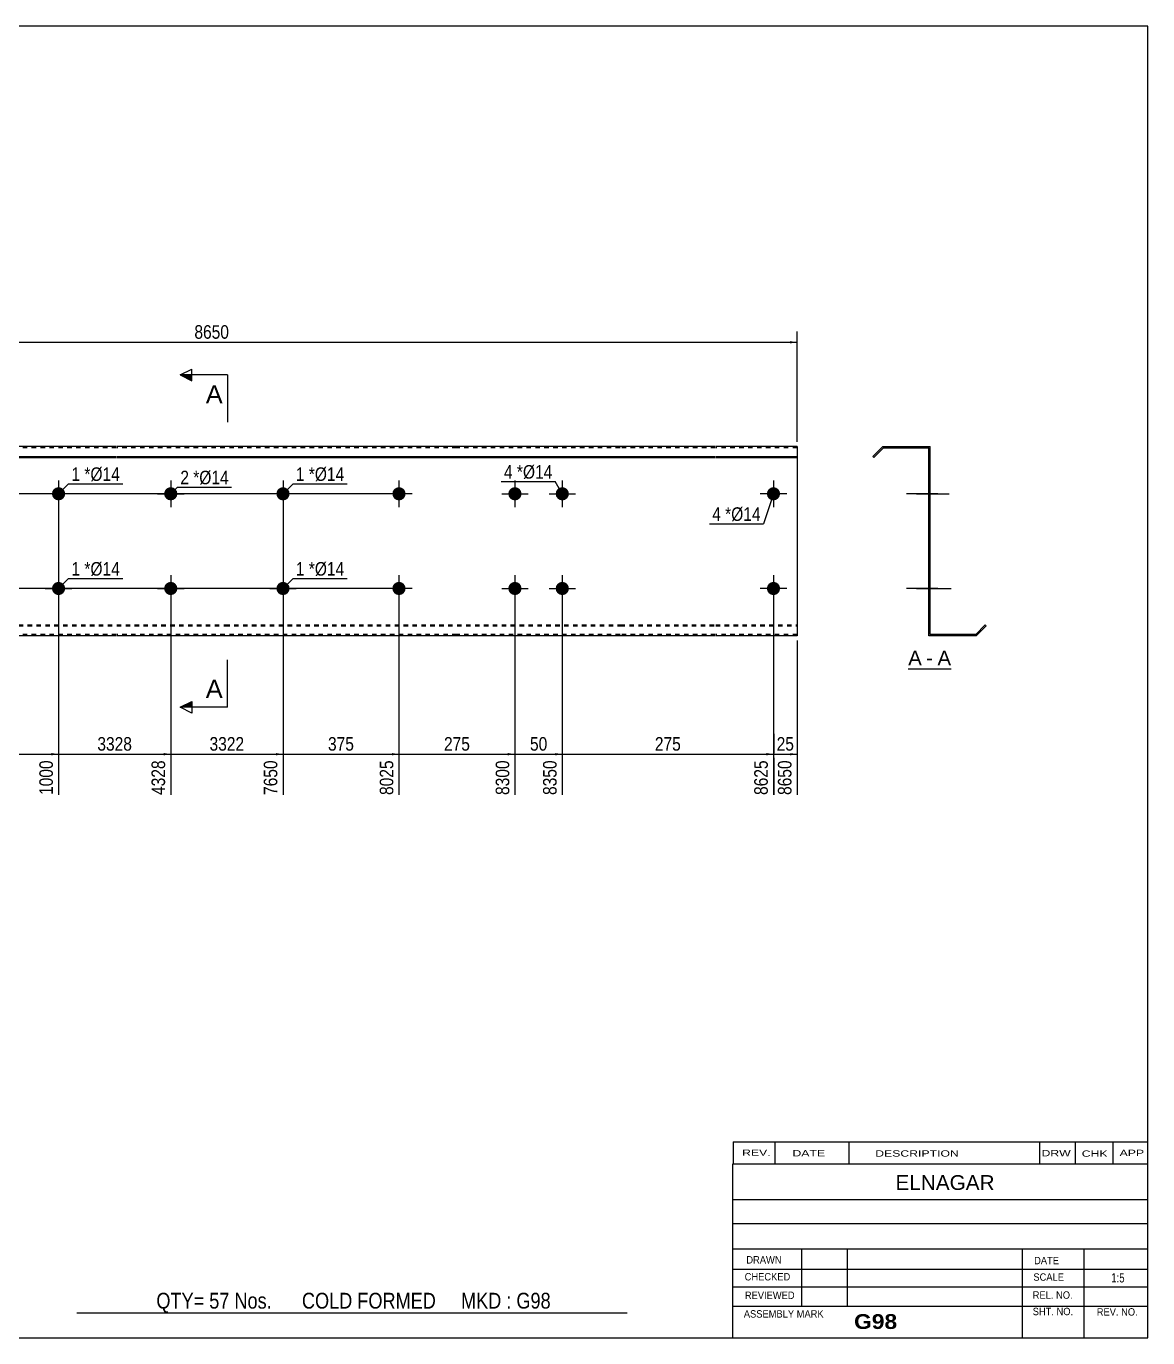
# Model space of a CAD drawing. Header units: millimetres. Extents: x -81 to 321, y -168 to 109.
# Drawn here: x 84.4 to 321.2, y -168.2 to 108.8 of the extents above; entities that cross this region are included whole.
import ezdxf

# ---------------------------------------------------------------- set-up
doc = ezdxf.new("R2010")
doc.units = ezdxf.units.MM
doc.linetypes.add('DXK_LINE_DOT1', pattern=[1.8814, 0.9407, -0.9407])
doc.styles.add('Arial', font='ARIAL.TTF', dxfattribs={"height": 0.2})
doc.styles.add('Arial Bold', font='ARIALBD.TTF', dxfattribs={"height": 0.2})
doc.styles.add('Arial Narrow', font='ARIALN.TTF', dxfattribs={"height": 0.2})

# ---------------------------------------------------------------- blocks, each defined once
blk = doc.blocks.new('Unknown-629088307-1727')
at = {"color": 5, "linetype": 'Continuous'}
for p, q in [((321.25, 108.75), (-78.75, 108.75)), ((-78.75, 108.75), (-78.75, -168.25)), ((321.25, -168.25), (321.25, 108.75)), ((-78.75, -168.25), (321.25, -168.25))]:
    blk.add_line(p, q, dxfattribs=at)
at = {"color": 174, "linetype": 'Continuous', "style": 'Arial'}
blk.add_text('Tekla structures', height=1.9102, rotation=90, dxfattribs=at).set_placement((-79.25, -167.75))
blk = doc.blocks.new('Unknown-629088307-12 - 1236')
at = {"color": 7, "linetype": 'Continuous'}
blk.add_line((270.68, -26.95), (279.71, -26.95), dxfattribs=at)
at = {"color": 0, "linetype": 'Continuous'}
blk.add_wipeout([(273.52, -26.2), (273.52, -23), (270.68, -23), (270.68, -26.2)], dxfattribs=at)
blk.add_wipeout([(275.9, -26.2), (275.9, -23), (274.48, -23), (274.48, -26.2)], dxfattribs=at)
at = {"color": 96, "linetype": 'Continuous', "style": 'Arial'}
blk.add_text('A', height=3.06, dxfattribs=at).set_placement((270.68, -26.2))
at = {"color": 0, "linetype": 'Continuous'}
blk.add_wipeout([(279.71, -26.2), (279.71, -23), (276.86, -23), (276.86, -26.2)], dxfattribs=at)
at = {"color": 96, "linetype": 'Continuous', "style": 'Arial'}
for s, p in [('-', (274.48, -26.2)), ('A', (276.86, -26.2))]:
    blk.add_text(s, height=3.06, dxfattribs=at).set_placement(p)
blk = doc.blocks.new('Bolt-629088307-1223 - 1203')
at = {"linetype": 'Continuous'}
blk.add_hatch(color=3, dxfattribs=at).paths.add_polyline_path([(92.67, 10, -1), (89.87, 10, -1)])
at = {"color": 3, "linetype": 'Continuous'}
for p, q in [((91.27, 12.8), (91.27, 7.2)), ((94.07, 10), (88.47, 10))]:
    blk.add_line(p, q, dxfattribs=at)
blk = doc.blocks.new('Part-629088307-1218 - 1203')
at = {"color": 2, "linetype": 'Continuous'}
for p, q in [((0, 20), (0, -20)), ((20, 20), (0, 20)), ((54.49, 20), (20.1, 20)), ((78.98, 20), (54.59, 20)), ((103.46, 20), (79.08, 20)), ((126.36, 20), (103.56, 20)), ((150.85, 20), (126.46, 20)), ((175.34, 20), (150.95, 20)), ((209.83, 20), (175.44, 20)), ((229.93, 20), (209.93, 20)), ((247.22, 20), (230.03, 20)), ((247.22, 20), (247.22, -20)), ((0, 17.88), (20, 17.88)), ((0, 17.67), (20, 17.67)), ((20.1, 17.88), (54.49, 17.88)), ((20.1, 17.67), (54.49, 17.67)), ((54.59, 17.88), (78.98, 17.88)), ((54.59, 17.67), (78.98, 17.67)), ((79.08, 17.88), (103.46, 17.88)), ((79.08, 17.67), (103.46, 17.67)), ((103.56, 17.88), (126.36, 17.88)), ((103.56, 17.67), (126.36, 17.67)), ((126.46, 17.88), (150.85, 17.88)), ((126.46, 17.67), (150.85, 17.67)), ((150.95, 17.88), (175.34, 17.88)), ((150.95, 17.67), (175.34, 17.67)), ((175.44, 17.88), (209.83, 17.88)), ((175.44, 17.67), (209.83, 17.67)), ((209.93, 17.88), (229.93, 17.88)), ((209.93, 17.67), (229.93, 17.67)), ((230.03, 17.88), (247.22, 17.88)), ((230.03, 17.67), (247.22, 17.67)), ((20, -20), (0, -20)), ((54.49, -20), (20.1, -20)), ((78.98, -20), (54.59, -20)), ((103.46, -20), (79.08, -20)), ((126.36, -20), (103.56, -20)), ((150.85, -20), (126.46, -20)), ((175.34, -20), (150.95, -20)), ((209.83, -20), (175.44, -20)), ((229.93, -20), (209.93, -20)), ((247.22, -20), (230.03, -20))]:
    blk.add_line(p, q, dxfattribs=at)
at = {"color": 7, "linetype": 'DXK_LINE_DOT1'}
for p, q in [((20, 19.7), (0, 19.7)), ((54.49, 19.7), (20.1, 19.7)), ((78.98, 19.7), (54.59, 19.7)), ((103.46, 19.7), (79.08, 19.7)), ((126.36, 19.7), (103.56, 19.7)), ((150.85, 19.7), (126.46, 19.7)), ((175.34, 19.7), (150.95, 19.7)), ((209.83, 19.7), (175.44, 19.7)), ((229.93, 19.7), (209.93, 19.7)), ((247.22, 19.7), (230.03, 19.7)), ((0, -17.67), (20, -17.67)), ((0, -17.88), (20, -17.88)), ((20.1, -17.67), (54.49, -17.67)), ((20.1, -17.88), (54.49, -17.88)), ((54.59, -17.67), (78.98, -17.67)), ((54.59, -17.88), (78.98, -17.88)), ((79.08, -17.67), (103.46, -17.67)), ((79.08, -17.88), (103.46, -17.88)), ((103.56, -17.67), (126.36, -17.67)), ((103.56, -17.88), (126.36, -17.88)), ((126.46, -17.67), (150.85, -17.67)), ((126.46, -17.88), (150.85, -17.88)), ((150.95, -17.67), (175.34, -17.67)), ((150.95, -17.88), (175.34, -17.88)), ((175.44, -17.67), (209.83, -17.67)), ((175.44, -17.88), (209.83, -17.88)), ((209.93, -17.67), (229.93, -17.67)), ((209.93, -17.88), (229.93, -17.88)), ((230.03, -17.67), (247.22, -17.67)), ((230.03, -17.88), (247.22, -17.88)), ((20, -19.7), (0, -19.7)), ((54.49, -19.7), (20.1, -19.7)), ((78.98, -19.7), (54.59, -19.7)), ((103.46, -19.7), (79.08, -19.7)), ((126.36, -19.7), (103.56, -19.7)), ((150.85, -19.7), (126.46, -19.7)), ((175.34, -19.7), (150.95, -19.7)), ((209.83, -19.7), (175.44, -19.7)), ((229.93, -19.7), (209.93, -19.7)), ((247.22, -19.7), (230.03, -19.7))]:
    blk.add_line(p, q, dxfattribs=at)
blk = doc.blocks.new('Bolt-629088307-1219 - 1203')
at = {"linetype": 'Continuous'}
for points in [[(189.03, 10, -1), (186.23, 10, -1)], [(199.03, 10, -1), (196.23, 10, -1)], [(189.03, -10, -1), (186.23, -10, -1)], [(199.03, -10, -1), (196.23, -10, -1)]]:
    blk.add_hatch(color=3, dxfattribs=at).paths.add_polyline_path(points)
at = {"color": 3, "linetype": 'Continuous'}
for p, q in [((187.63, 12.8), (187.63, 7.2)), ((197.63, 12.8), (197.63, 7.2)), ((184.83, 10), (190.43, 10)), ((194.83, 10), (200.43, 10)), ((187.63, -7.2), (187.63, -12.8)), ((197.63, -7.2), (197.63, -12.8)), ((184.83, -10), (190.43, -10)), ((194.83, -10), (200.43, -10))]:
    blk.add_line(p, q, dxfattribs=at)
blk = doc.blocks.new('Bolt-629088307-1220 - 1203')
at = {"linetype": 'Continuous'}
for points in [[(164.55, -10, -1), (161.75, -10, -1)], [(243.62, -10, -1), (240.82, -10, -1)]]:
    blk.add_hatch(color=3, dxfattribs=at).paths.add_polyline_path(points)
at = {"color": 3, "linetype": 'Continuous'}
for p, q in [((163.15, -7.2), (163.15, -12.8)), ((242.22, -7.2), (242.22, -12.8)), ((165.95, -10), (160.35, -10)), ((245.02, -10), (239.42, -10))]:
    blk.add_line(p, q, dxfattribs=at)
blk = doc.blocks.new('Bolt-629088307-1221 - 1203')
at = {"linetype": 'Continuous'}
blk.add_hatch(color=3, dxfattribs=at).paths.add_polyline_path([(140.06, -10, -1), (137.26, -10, -1)])
at = {"color": 3, "linetype": 'Continuous'}
for p, q in [((138.66, -7.2), (138.66, -12.8)), ((135.86, -10), (141.46, -10))]:
    blk.add_line(p, q, dxfattribs=at)
blk = doc.blocks.new('Bolt-629088307-1222 - 1203')
at = {"linetype": 'Continuous'}
blk.add_hatch(color=3, dxfattribs=at).paths.add_polyline_path([(140.06, 10, -1), (137.26, 10, -1)])
at = {"color": 3, "linetype": 'Continuous'}
for p, q in [((138.66, 12.8), (138.66, 7.2)), ((141.46, 10), (135.86, 10))]:
    blk.add_line(p, q, dxfattribs=at)
blk = doc.blocks.new('Bolt-629088307-1225 - 1203')
at = {"linetype": 'Continuous'}
blk.add_hatch(color=3, dxfattribs=at).paths.add_polyline_path([(92.67, -10, -1), (89.87, -10, -1)])
at = {"color": 3, "linetype": 'Continuous'}
for p, q in [((91.27, -7.2), (91.27, -12.8)), ((88.47, -10), (94.07, -10))]:
    blk.add_line(p, q, dxfattribs=at)
blk = doc.blocks.new('Bolt-629088307-1227 - 1203')
at = {"linetype": 'Continuous'}
for points in [[(116.36, 10, -1), (113.56, 10, -1)], [(116.36, -10, -1), (113.56, -10, -1)]]:
    blk.add_hatch(color=3, dxfattribs=at).paths.add_polyline_path(points)
at = {"color": 3, "linetype": 'Continuous'}
for p, q in [((114.96, 12.8), (114.96, 7.2)), ((112.16, 10), (117.76, 10)), ((114.96, -7.2), (114.96, -12.8)), ((112.16, -10), (117.76, -10))]:
    blk.add_line(p, q, dxfattribs=at)
blk = doc.blocks.new('Bolt-629088307-1228 - 1203')
at = {"linetype": 'Continuous'}
for points in [[(164.55, 10, -1), (161.75, 10, -1)], [(243.62, 10, -1), (240.82, 10, -1)]]:
    blk.add_hatch(color=3, dxfattribs=at).paths.add_polyline_path(points)
at = {"color": 3, "linetype": 'Continuous'}
for p, q in [((163.15, 12.8), (163.15, 7.2)), ((242.22, 12.8), (242.22, 7.2)), ((165.95, 10), (160.35, 10)), ((245.02, 10), (239.42, 10))]:
    blk.add_line(p, q, dxfattribs=at)
blk = doc.blocks.new('Bolt-629088307-1240 - 1236')
at = {"linetype": 'Continuous'}
blk.add_hatch(color=3, dxfattribs=at).paths.add_polyline_path([(275.34, -11.4), (275.34, -8.6), (275.04, -8.6), (275.04, -11.4)])
blk.add_hatch(color=3, dxfattribs=at).paths.add_polyline_path([(275.34, -11.4), (275.34, -8.6), (275.04, -8.6), (275.04, -11.4)])
at = {"color": 3, "linetype": 'Continuous'}
for p, q in [((276.94, -10), (270.34, -10)), ((276.94, -10), (270.34, -10)), ((275.34, -8.6), (275.04, -8.6)), ((275.34, -8.6), (275.04, -8.6)), ((275.34, -11.4), (275.04, -11.4)), ((275.34, -11.4), (275.04, -11.4))]:
    blk.add_line(p, q, dxfattribs=at)
blk = doc.blocks.new('Part-629088307-1238 - 1236')
at = {"color": 2, "linetype": 'Continuous'}
for p, q in [((265.34, 20), (263.22, 17.88)), ((263.43, 17.67), (265.47, 19.7)), ((265.34, 20), (275.34, 20)), ((265.47, 19.7), (275.04, 19.7)), ((275.04, -20), (275.04, 19.7)), ((275.34, -19.7), (275.34, 20)), ((263.22, 17.88), (263.43, 17.67)), ((284.92, -19.7), (286.95, -17.67)), ((287.16, -17.88), (285.04, -20)), ((286.95, -17.67), (287.16, -17.88)), ((285.04, -20), (275.04, -20)), ((284.92, -19.7), (275.34, -19.7))]:
    blk.add_line(p, q, dxfattribs=at)
blk = doc.blocks.new('Bolt-629088307-1239 - 1236')
at = {"linetype": 'Continuous'}
for points in [[(275.34, 8.6), (275.34, 11.4), (275.04, 11.4), (275.04, 8.6)], [(275.34, 8.6), (275.34, 11.4), (275.04, 11.4), (275.04, 8.6)], [(275.34, -11.4), (275.34, -8.6), (275.04, -8.6), (275.04, -11.4)], [(275.34, -11.4), (275.34, -8.6), (275.04, -8.6), (275.04, -11.4)]]:
    blk.add_hatch(color=3, dxfattribs=at).paths.add_polyline_path(points)
at = {"color": 3, "linetype": 'Continuous'}
for p, q in [((275.04, 11.4), (275.34, 11.4)), ((275.04, 11.4), (275.34, 11.4)), ((272.44, 10), (279.04, 10)), ((272.44, 10), (279.04, 10)), ((275.04, 8.6), (275.34, 8.6)), ((275.04, 8.6), (275.34, 8.6)), ((272.44, -10), (279.04, -10)), ((272.44, -10), (279.04, -10)), ((275.04, -8.6), (275.34, -8.6)), ((275.04, -8.6), (275.34, -8.6)), ((275.04, -11.4), (275.34, -11.4)), ((275.04, -11.4), (275.34, -11.4))]:
    blk.add_line(p, q, dxfattribs=at)
blk = doc.blocks.new('Bolt-629088307-1241 - 1236')
at = {"linetype": 'Continuous'}
blk.add_hatch(color=3, dxfattribs=at).paths.add_polyline_path([(275.34, -11.4), (275.34, -8.6), (275.04, -8.6), (275.04, -11.4)])
at = {"color": 3, "linetype": 'Continuous'}
for p, q in [((273.14, -10), (279.74, -10)), ((275.04, -8.6), (275.34, -8.6)), ((275.04, -11.4), (275.34, -11.4))]:
    blk.add_line(p, q, dxfattribs=at)
blk = doc.blocks.new('Bolt-629088307-1242 - 1236')
at = {"linetype": 'Continuous'}
blk.add_hatch(color=3, dxfattribs=at).paths.add_polyline_path([(275.34, 8.6), (275.34, 11.4), (275.04, 11.4), (275.04, 8.6)])
at = {"color": 3, "linetype": 'Continuous'}
for p, q in [((275.34, 11.4), (275.04, 11.4)), ((276.94, 10), (270.34, 10)), ((275.34, 8.6), (275.04, 8.6))]:
    blk.add_line(p, q, dxfattribs=at)
blk = doc.blocks.new('Bolt-629088307-1243 - 1236')
at = {"linetype": 'Continuous'}
blk.add_hatch(color=3, dxfattribs=at).paths.add_polyline_path([(275.34, 8.6), (275.34, 11.4), (275.04, 11.4), (275.04, 8.6)])
at = {"color": 3, "linetype": 'Continuous'}
for p, q in [((275.34, 11.4), (275.04, 11.4)), ((276.94, 10), (270.34, 10)), ((275.34, 8.6), (275.04, 8.6))]:
    blk.add_line(p, q, dxfattribs=at)
blk = doc.blocks.new('Bolt-629088307-1244 - 1236')
at = {"linetype": 'Continuous'}
for points in [[(275.34, 8.6), (275.34, 11.4), (275.04, 11.4), (275.04, 8.6)], [(275.34, 8.6), (275.34, 11.4), (275.04, 11.4), (275.04, 8.6)], [(275.34, -11.4), (275.34, -8.6), (275.04, -8.6), (275.04, -11.4)], [(275.34, -11.4), (275.34, -8.6), (275.04, -8.6), (275.04, -11.4)]]:
    blk.add_hatch(color=3, dxfattribs=at).paths.add_polyline_path(points)
at = {"color": 3, "linetype": 'Continuous'}
for p, q in [((275.04, 11.4), (275.34, 11.4)), ((275.04, 11.4), (275.34, 11.4)), ((272.44, 10), (279.04, 10)), ((272.44, 10), (279.04, 10)), ((275.04, 8.6), (275.34, 8.6)), ((275.04, 8.6), (275.34, 8.6)), ((272.44, -10), (279.04, -10)), ((272.44, -10), (279.04, -10)), ((275.04, -8.6), (275.34, -8.6)), ((275.04, -8.6), (275.34, -8.6)), ((275.04, -11.4), (275.34, -11.4)), ((275.04, -11.4), (275.34, -11.4))]:
    blk.add_line(p, q, dxfattribs=at)
blk = doc.blocks.new('Bolt-629088307-1245 - 1236')
at = {"linetype": 'Continuous'}
blk.add_hatch(color=3, dxfattribs=at).paths.add_polyline_path([(275.34, -11.4), (275.34, -8.6), (275.04, -8.6), (275.04, -11.4)])
at = {"color": 3, "linetype": 'Continuous'}
for p, q in [((273.14, -10), (279.74, -10)), ((275.04, -8.6), (275.34, -8.6)), ((275.04, -11.4), (275.34, -11.4))]:
    blk.add_line(p, q, dxfattribs=at)
blk = doc.blocks.new('Bolt-629088307-1246 - 1236')
at = {"linetype": 'Continuous'}
blk.add_hatch(color=3, dxfattribs=at).paths.add_polyline_path([(275.34, -11.4), (275.34, -8.6), (275.04, -8.6), (275.04, -11.4)])
blk.add_hatch(color=3, dxfattribs=at).paths.add_polyline_path([(275.34, -11.4), (275.34, -8.6), (275.04, -8.6), (275.04, -11.4)])
at = {"color": 3, "linetype": 'Continuous'}
for p, q in [((276.94, -10), (270.34, -10)), ((276.94, -10), (270.34, -10)), ((275.34, -8.6), (275.04, -8.6)), ((275.34, -8.6), (275.04, -8.6)), ((275.34, -11.4), (275.04, -11.4)), ((275.34, -11.4), (275.04, -11.4))]:
    blk.add_line(p, q, dxfattribs=at)
blk = doc.blocks.new('Bolt-629088307-1247 - 1236')
at = {"linetype": 'Continuous'}
for points in [[(275.34, 8.6), (275.34, 11.4), (275.04, 11.4), (275.04, 8.6)], [(275.34, -11.4), (275.34, -8.6), (275.04, -8.6), (275.04, -11.4)]]:
    blk.add_hatch(color=3, dxfattribs=at).paths.add_polyline_path(points)
at = {"color": 3, "linetype": 'Continuous'}
for p, q in [((275.04, 11.4), (275.34, 11.4)), ((275.04, 10), (279.34, 10)), ((275.04, 8.6), (275.34, 8.6)), ((275.04, -8.6), (275.34, -8.6)), ((275.04, -10), (279.34, -10)), ((275.04, -11.4), (275.34, -11.4))]:
    blk.add_line(p, q, dxfattribs=at)
blk = doc.blocks.new('Bolt-629088307-1248 - 1236')
at = {"linetype": 'Continuous'}
blk.add_hatch(color=3, dxfattribs=at).paths.add_polyline_path([(275.34, 8.6), (275.34, 11.4), (275.04, 11.4), (275.04, 8.6)])
blk.add_hatch(color=3, dxfattribs=at).paths.add_polyline_path([(275.34, 8.6), (275.34, 11.4), (275.04, 11.4), (275.04, 8.6)])
at = {"color": 3, "linetype": 'Continuous'}
for p, q in [((275.34, 11.4), (275.04, 11.4)), ((275.34, 11.4), (275.04, 11.4)), ((276.94, 10), (270.34, 10)), ((276.94, 10), (270.34, 10)), ((275.34, 8.6), (275.04, 8.6)), ((275.34, 8.6), (275.04, 8.6))]:
    blk.add_line(p, q, dxfattribs=at)
blk = doc.blocks.new('Bolt-629088307-1249 - 1236')
at = {"linetype": 'Continuous'}
blk.add_hatch(color=3, dxfattribs=at).paths.add_polyline_path([(275.34, 8.6), (275.34, 11.4), (275.04, 11.4), (275.04, 8.6)])
blk.add_hatch(color=3, dxfattribs=at).paths.add_polyline_path([(275.34, 8.6), (275.34, 11.4), (275.04, 11.4), (275.04, 8.6)])
at = {"color": 3, "linetype": 'Continuous'}
for p, q in [((275.34, 11.4), (275.04, 11.4)), ((275.34, 11.4), (275.04, 11.4)), ((276.94, 10), (270.34, 10)), ((276.94, 10), (270.34, 10)), ((275.34, 8.6), (275.04, 8.6)), ((275.34, 8.6), (275.04, 8.6))]:
    blk.add_line(p, q, dxfattribs=at)
blk = doc.blocks.new('StraightDimension-629088307-1328 - 1203')
at = {"linetype": 'Continuous'}
for points in [[(-12.25, -11.5), (-12, -10), (-11.75, -11.5)], [(-11.75, -18.5), (-12, -20), (-12.25, -18.5)]]:
    blk.add_hatch(color=7, dxfattribs=at).paths.add_polyline_path(points)
at = {"color": 7, "linetype": 'Continuous'}
for p, q in [((162.15, -10), (-14.25, -10)), ((-12, -20), (-12, -10)), ((-1, -20), (-14.25, -20))]:
    blk.add_line(p, q, dxfattribs=at)
at = {"color": 0}
blk.add_wipeout([(-12.15, -12.57), (-16.35, -12.57), (-16.35, -17.43), (-12.15, -17.43)], dxfattribs=at)
at = {"color": 3, "style": 'Arial Narrow'}
blk.add_text('50', height=2.863, rotation=90.0002, dxfattribs=at).set_placement((-12.75, -16.83))
blk = doc.blocks.new('StraightDimension-629088307-1265 - 1203')
at = {"linetype": 'Continuous'}
blk.add_hatch(color=7, dxfattribs=at).paths.add_polyline_path([(245.72, -44.75), (247.22, -45), (245.72, -45.25)])
at = {"color": 7, "linetype": 'Continuous'}
for p, q in [((242.22, -11), (242.22, -53.61)), ((247.22, -21), (247.22, -53.61)), ((242.22, -45), (247.22, -45))]:
    blk.add_line(p, q, dxfattribs=at)
at = {"color": 0}
blk.add_wipeout([(247.15, -44.85), (247.15, -40.65), (242.29, -40.65), (242.29, -44.85)], dxfattribs=at)
at = {"color": 3, "style": 'Arial Narrow'}
blk.add_text('25', height=2.863, dxfattribs=at).set_placement((242.89, -44.25))
at = {"color": 0, "linetype": 'Continuous'}
blk.add_wipeout([(246.62, -45.7), (242.42, -45.7), (242.42, -54.21), (246.62, -54.21)], dxfattribs=at)
at = {"color": 3, "linetype": 'Continuous', "style": 'Arial Narrow'}
blk.add_text('8650', height=2.863, rotation=90.0002, dxfattribs=at).set_placement((246.02, -53.61))
blk = doc.blocks.new('StraightDimension-629088307-1266 - 1203')
at = {"linetype": 'Continuous'}
blk.add_hatch(color=7, dxfattribs=at).paths.add_polyline_path([(240.72, -44.75), (242.22, -45), (240.72, -45.25)])
at = {"color": 7, "linetype": 'Continuous'}
for p, q in [((197.63, -11), (197.63, -53.61)), ((242.22, -11), (242.22, -53.61)), ((197.63, -45), (242.22, -45))]:
    blk.add_line(p, q, dxfattribs=at)
at = {"color": 0}
blk.add_wipeout([(223.27, -44.85), (223.27, -40.65), (216.58, -40.65), (216.58, -44.85)], dxfattribs=at)
at = {"color": 0, "linetype": 'Continuous'}
blk.add_wipeout([(241.62, -45.7), (237.42, -45.7), (237.42, -54.21), (241.62, -54.21)], dxfattribs=at)
at = {"color": 3, "style": 'Arial Narrow'}
blk.add_text('275', height=2.863, dxfattribs=at).set_placement((217.18, -44.25))
at = {"color": 3, "linetype": 'Continuous', "style": 'Arial Narrow'}
blk.add_text('8625', height=2.863, rotation=90.0002, dxfattribs=at).set_placement((241.02, -53.61))
blk = doc.blocks.new('StraightDimension-629088307-1267 - 1203')
at = {"linetype": 'Continuous'}
blk.add_hatch(color=7, dxfattribs=at).paths.add_polyline_path([(196.13, -44.75), (197.63, -45), (196.13, -45.25)])
at = {"color": 7, "linetype": 'Continuous'}
for p, q in [((187.63, -11), (187.63, -53.61)), ((197.63, -11), (197.63, -53.61)), ((187.63, -45), (197.63, -45))]:
    blk.add_line(p, q, dxfattribs=at)
at = {"color": 0}
blk.add_wipeout([(195.06, -44.85), (195.06, -40.65), (190.21, -40.65), (190.21, -44.85)], dxfattribs=at)
at = {"color": 3, "style": 'Arial Narrow'}
blk.add_text('50', height=2.863, dxfattribs=at).set_placement((190.81, -44.25))
at = {"color": 0, "linetype": 'Continuous'}
blk.add_wipeout([(197.03, -45.7), (192.83, -45.7), (192.83, -54.21), (197.03, -54.21)], dxfattribs=at)
at = {"color": 3, "linetype": 'Continuous', "style": 'Arial Narrow'}
blk.add_text('8350', height=2.863, rotation=90.0002, dxfattribs=at).set_placement((196.43, -53.61))
blk = doc.blocks.new('StraightDimension-629088307-1268 - 1203')
at = {"linetype": 'Continuous'}
blk.add_hatch(color=7, dxfattribs=at).paths.add_polyline_path([(186.13, -44.75), (187.63, -45), (186.13, -45.25)])
at = {"color": 7, "linetype": 'Continuous'}
for p, q in [((163.15, -11), (163.15, -53.61)), ((187.63, -11), (187.63, -53.61)), ((163.15, -45), (187.63, -45))]:
    blk.add_line(p, q, dxfattribs=at)
at = {"color": 0}
blk.add_wipeout([(178.73, -44.85), (178.73, -40.65), (172.05, -40.65), (172.05, -44.85)], dxfattribs=at)
at = {"color": 0, "linetype": 'Continuous'}
blk.add_wipeout([(187.03, -45.7), (182.83, -45.7), (182.83, -54.21), (187.03, -54.21)], dxfattribs=at)
at = {"color": 3, "style": 'Arial Narrow'}
blk.add_text('275', height=2.863, dxfattribs=at).set_placement((172.65, -44.25))
at = {"color": 3, "linetype": 'Continuous', "style": 'Arial Narrow'}
blk.add_text('8300', height=2.863, rotation=90.0002, dxfattribs=at).set_placement((186.43, -53.61))
blk = doc.blocks.new('StraightDimension-629088307-1326 - 1203')
at = {"linetype": 'Continuous'}
for points in [[(-12.25, 18.5), (-12, 20), (-11.75, 18.5)], [(-11.75, 11.5), (-12, 10), (-12.25, 11.5)]]:
    blk.add_hatch(color=7, dxfattribs=at).paths.add_polyline_path(points)
at = {"color": 7, "linetype": 'Continuous'}
for p, q in [((-1, 20), (-14.25, 20)), ((-12, 10), (-12, 20)), ((162.15, 10), (-14.25, 10))]:
    blk.add_line(p, q, dxfattribs=at)
at = {"color": 0}
blk.add_wipeout([(-12.15, 17.43), (-16.35, 17.43), (-16.35, 12.57), (-12.15, 12.57)], dxfattribs=at)
at = {"color": 3, "style": 'Arial Narrow'}
blk.add_text('50', height=2.863, rotation=90.0002, dxfattribs=at).set_placement((-12.75, 13.17))
blk = doc.blocks.new('StraightDimension-629088307-1269 - 1203')
at = {"linetype": 'Continuous'}
blk.add_hatch(color=7, dxfattribs=at).paths.add_polyline_path([(161.65, -44.75), (163.15, -45), (161.65, -45.25)])
at = {"color": 7, "linetype": 'Continuous'}
for p, q in [((138.66, 9), (138.66, -53.61)), ((163.15, -11), (163.15, -53.61)), ((138.66, -45), (163.15, -45))]:
    blk.add_line(p, q, dxfattribs=at)
at = {"color": 0}
blk.add_wipeout([(154.24, -44.85), (154.24, -40.65), (147.56, -40.65), (147.56, -44.85)], dxfattribs=at)
at = {"color": 0, "linetype": 'Continuous'}
blk.add_wipeout([(162.55, -45.7), (158.35, -45.7), (158.35, -54.21), (162.55, -54.21)], dxfattribs=at)
at = {"color": 3, "style": 'Arial Narrow'}
blk.add_text('375', height=2.863, dxfattribs=at).set_placement((148.16, -44.25))
at = {"color": 3, "linetype": 'Continuous', "style": 'Arial Narrow'}
blk.add_text('8025', height=2.863, rotation=90.0002, dxfattribs=at).set_placement((161.95, -53.61))
blk = doc.blocks.new('StraightDimension-629088307-1270 - 1203')
at = {"linetype": 'Continuous'}
blk.add_hatch(color=7, dxfattribs=at).paths.add_polyline_path([(137.16, -44.75), (138.66, -45), (137.16, -45.25)])
at = {"color": 7, "linetype": 'Continuous'}
for p, q in [((138.66, 9), (138.66, -53.61)), ((114.96, -11), (114.96, -53.61)), ((114.96, -45), (138.66, -45))]:
    blk.add_line(p, q, dxfattribs=at)
at = {"color": 0}
blk.add_wipeout([(131.07, -44.85), (131.07, -40.65), (122.55, -40.65), (122.55, -44.85)], dxfattribs=at)
at = {"color": 0, "linetype": 'Continuous'}
blk.add_wipeout([(138.06, -45.7), (133.86, -45.7), (133.86, -54.21), (138.06, -54.21)], dxfattribs=at)
at = {"color": 3, "style": 'Arial Narrow'}
blk.add_text('3322', height=2.863, dxfattribs=at).set_placement((123.15, -44.25))
at = {"color": 3, "linetype": 'Continuous', "style": 'Arial Narrow'}
blk.add_text('7650', height=2.863, rotation=90.0002, dxfattribs=at).set_placement((137.46, -53.61))
blk = doc.blocks.new('StraightDimension-629088307-1271 - 1203')
at = {"linetype": 'Continuous'}
blk.add_hatch(color=7, dxfattribs=at).paths.add_polyline_path([(113.46, -44.75), (114.96, -45), (113.46, -45.25)])
at = {"color": 7, "linetype": 'Continuous'}
for p, q in [((91.27, 9), (91.27, -53.61)), ((114.96, -11), (114.96, -53.61)), ((91.27, -45), (114.96, -45))]:
    blk.add_line(p, q, dxfattribs=at)
at = {"color": 0}
blk.add_wipeout([(107.37, -44.85), (107.37, -40.65), (98.86, -40.65), (98.86, -44.85)], dxfattribs=at)
at = {"color": 0, "linetype": 'Continuous'}
blk.add_wipeout([(114.36, -45.7), (110.16, -45.7), (110.16, -54.21), (114.36, -54.21)], dxfattribs=at)
at = {"color": 3, "style": 'Arial Narrow'}
blk.add_text('3328', height=2.863, dxfattribs=at).set_placement((99.46, -44.25))
at = {"color": 3, "linetype": 'Continuous', "style": 'Arial Narrow'}
blk.add_text('4328', height=2.863, rotation=90.0002, dxfattribs=at).set_placement((113.76, -53.61))
blk = doc.blocks.new('StraightDimension-629088307-1272 - 1203')
at = {"linetype": 'Continuous'}
blk.add_hatch(color=7, dxfattribs=at).paths.add_polyline_path([(89.77, -44.75), (91.27, -45), (89.77, -45.25)])
at = {"color": 7, "linetype": 'Continuous'}
for p, q in [((91.27, 9), (91.27, -53.61)), ((66.78, -11), (66.78, -51.78)), ((66.78, -45), (91.27, -45))]:
    blk.add_line(p, q, dxfattribs=at)
at = {"color": 0}
blk.add_wipeout([(82.37, -44.85), (82.37, -40.65), (75.68, -40.65), (75.68, -44.85)], dxfattribs=at)
at = {"color": 0, "linetype": 'Continuous'}
blk.add_wipeout([(90.67, -45.7), (86.47, -45.7), (86.47, -54.21), (90.67, -54.21)], dxfattribs=at)
at = {"color": 3, "style": 'Arial Narrow'}
blk.add_text('375', height=2.863, dxfattribs=at).set_placement((76.28, -44.25))
at = {"color": 3, "linetype": 'Continuous', "style": 'Arial Narrow'}
blk.add_text('1000', height=2.863, rotation=90.0002, dxfattribs=at).set_placement((90.07, -53.61))
blk = doc.blocks.new('StraightDimension-629088307-1327 - 1203')
at = {"linetype": 'Continuous'}
for points in [[(-12.25, 8.5), (-12, 10), (-11.75, 8.5)], [(-11.75, -8.5), (-12, -10), (-12.25, -8.5)]]:
    blk.add_hatch(color=7, dxfattribs=at).paths.add_polyline_path(points)
at = {"color": 7, "linetype": 'Continuous'}
for p, q in [((162.15, 10), (-14.25, 10)), ((-12, -10), (-12, 10)), ((162.15, -10), (-14.25, -10))]:
    blk.add_line(p, q, dxfattribs=at)
at = {"color": 0}
blk.add_wipeout([(-12.15, 3.34), (-16.35, 3.34), (-16.35, -3.34), (-12.15, -3.34)], dxfattribs=at)
at = {"color": 3, "style": 'Arial Narrow'}
blk.add_text('100', height=2.863, rotation=90.0002, dxfattribs=at).set_placement((-12.75, -2.74))
blk = doc.blocks.new('StraightDimension-629088307-1354 - 1203')
at = {"linetype": 'Continuous'}
for points in [[(1.5, 41.75), (0, 42), (1.5, 42.25)], [(245.72, 42.25), (247.22, 42), (245.72, 41.75)]]:
    blk.add_hatch(color=7, dxfattribs=at).paths.add_polyline_path(points)
at = {"color": 7, "linetype": 'Continuous'}
for p, q in [((0, 21), (0, 44.25)), ((0, 42), (247.22, 42)), ((247.22, 21), (247.22, 44.25))]:
    blk.add_line(p, q, dxfattribs=at)
at = {"color": 0}
blk.add_wipeout([(127.87, 42.15), (127.87, 46.35), (119.35, 46.35), (119.35, 42.15)], dxfattribs=at)
at = {"color": 3, "style": 'Arial Narrow'}
blk.add_text('8650', height=2.863, dxfattribs=at).set_placement((119.95, 42.75))
blk = doc.blocks.new('CBS_CALLOFF-629088307-1748')
at = {"color": 7, "linetype": 'Continuous'}
blk.add_line((95.13, -162.98), (211.36, -163), dxfattribs=at)
at = {"color": 3, "linetype": 'Continuous', "style": 'Arial Narrow'}
blk.add_text('QTY= 57 Nos.      COLD FORMED     MKD : G98', height=3.3405, dxfattribs=at).set_placement((111.92, -162.09))
blk = doc.blocks.new('CBS_NAME_BLOG-629088307-1749')
at = {"color": 7, "linetype": 'Continuous'}
for p, q in [((233.66, -131.5), (321.18, -131.5)), ((233.66, -168.21), (233.66, -131.5)), ((233.66, -139.04), (321.18, -139.04)), ((233.73, -144.09), (321.25, -144.09)), ((233.66, -149.46), (321.18, -149.46)), ((248.18, -161.57), (248.18, -149.47)), ((257.87, -161.54), (257.87, -149.47)), ((294.78, -168.21), (294.78, -149.48)), ((307.83, -168.21), (307.83, -149.47)), ((233.67, -153.76), (321.25, -153.74)), ((233.66, -157.51), (321.18, -157.51)), ((233.66, -161.55), (321.18, -161.55)), ((233.66, -168.25), (321.25, -168.25))]:
    blk.add_line(p, q, dxfattribs=at)
at = {"color": 3, "linetype": 'Continuous', "style": 'Arial'}
blk.add_text('ELNAGAR', height=3.133, dxfattribs=at).set_placement((267.98, -137.03))
at = {"color": 3, "linetype": 'Continuous'}
for s, height, style, width, p in [('DRAWN', 1.566, 'Arial', 0.9, (236.49, -152.57)), ('DATE', 1.566, 'Arial', 0.9, (297.25, -152.73)), ('CHECKED', 1.566, 'Arial', 0.9, (236.14, -156.14)), ('SCALE', 1.566, 'Arial', 0.9, (297.1, -156.21)), ('1:5', 1.957, 'Arial Narrow', 0.9, (313.55, -156.57)), ('REVIEWED', 1.566, 'Arial', 0.9, (236.18, -160.06)), ('REL. NO.', 1.566, 'Arial', 0.9, (296.96, -160.01)), ('ASSEMBLY MARK', 1.5663, 'Arial', 0.9, (235.96, -163.99)), ('G98', 3.131, 'Arial Bold', 1.1, (259.24, -166.39)), ('SHT. NO.', 1.566, 'Arial', 0.9, (296.96, -163.48)), ('REV. NO.', 1.566, 'Arial', 0.9, (310.48, -163.57))]:
    blk.add_text(s, height=height, dxfattribs=dict(at, style=style, width=width)).set_placement(p)
blk = doc.blocks.new('CBS_REVISION-629088307-1750')
at = {"color": 7, "linetype": 'Continuous'}
for p, q in [((233.74, -126.87), (321.24, -126.87)), ((233.74, -126.87), (233.74, -131.5)), ((242.54, -126.87), (242.54, -131.5)), ((258.13, -126.87), (258.13, -131.44)), ((298.39, -126.87), (298.39, -131.5)), ((305.93, -126.87), (305.93, -131.5)), ((313.88, -126.87), (313.88, -131.5)), ((233.74, -131.5), (321.24, -131.5))]:
    blk.add_line(p, q, dxfattribs=at)
at = {"color": 7, "style": 'Arial Narrow', "width": 1.7}
for s, height, p in [('REV.', 1.326, (235.6, -129.82)), ('DATE', 1.326, (246.23, -129.94)), ('DESCRIPTION', 1.3257, (263.71, -129.99)), ('DRW', 1.326, (298.82, -129.93)), ('CHK', 1.326, (307.31, -130.02)), ('APP', 1.326, (315.31, -129.87))]:
    blk.add_text(s, height=height, dxfattribs=at).set_placement(p)
blk = doc.blocks.new('Mark-629088307-1376 - 1203')
at = {"color": 0}
blk.add_wipeout([(187.14, 13.2), (187.14, 16.2), (185.31, 16.2), (185.31, 13.2)], dxfattribs=at)
blk.add_wipeout([(187.14, 13.2), (187.14, 16.2), (185.31, 16.2), (185.31, 13.2)], dxfattribs=at)
blk.add_wipeout([(189.32, 13.2), (189.32, 16.2), (188.04, 16.2), (188.04, 13.2)], dxfattribs=at)
blk.add_wipeout([(189.32, 13.2), (189.32, 16.2), (188.04, 16.2), (188.04, 13.2)], dxfattribs=at)
at = {"color": 3, "style": 'Arial Narrow'}
blk.add_text('4', height=2.86, dxfattribs=at).set_placement((185.31, 13.2))
at = {"color": 0}
blk.add_wipeout([(195.53, 13.2), (195.53, 16.2), (189.32, 16.2), (189.32, 13.2)], dxfattribs=at)
blk.add_wipeout([(195.53, 13.2), (195.53, 16.2), (189.32, 16.2), (189.32, 13.2)], dxfattribs=at)
at = {"color": 7, "linetype": 'Continuous'}
for p in [(184.71, 12.6), (197.63, 10)]:
    blk.add_line(p, (196.13, 12.6), dxfattribs=at)
at = {"color": 3, "style": 'Arial Narrow'}
for s, height, p in [('*', 2.86, (188.04, 13.2)), ('Ø14', 2.863, (189.32, 13.2))]:
    blk.add_text(s, height=height, dxfattribs=at).set_placement(p)
blk = doc.blocks.new('SectionMark-629088307-1263 - 1203')
at = {"linetype": 'Continuous'}
for points in [[(119.42, 35.1), (119.42, 33.85), (116.92, 35.1)], [(119.42, -33.85), (119.42, -35.1), (116.92, -35.1)]]:
    blk.add_hatch(color=30, dxfattribs=at).paths.add_polyline_path(points)
at = {"color": 30, "linetype": 'Continuous'}
for p, q in [((116.92, 35.1), (119.42, 36.35)), ((119.42, 33.85), (119.42, 36.35)), ((126.92, 35.1), (116.92, 35.1)), ((116.92, 35.1), (119.42, 33.85)), ((116.92, -35.1), (119.42, -33.85)), ((126.92, -35.1), (116.92, -35.1)), ((119.42, -36.35), (116.92, -35.1)), ((119.42, -33.85), (119.42, -36.35))]:
    blk.add_line(p, q, dxfattribs=at)
at = {"color": 0, "linetype": 'Continuous'}
for points in [[(125.92, 29.1), (125.92, 33.1), (122.36, 33.1), (122.36, 29.1)], [(125.92, -33.1), (125.92, -29.1), (122.36, -29.1), (122.36, -33.1)]]:
    blk.add_wipeout(points, dxfattribs=at)
at = {"color": 30, "linetype": 'Continuous'}
for p, q in [((126.92, 35.1), (126.92, 25.1)), ((126.92, -35.1), (126.92, -25.1))]:
    blk.add_line(p, q, dxfattribs=at)
at = {"color": 96, "linetype": 'Continuous', "style": 'Arial'}
for p in [(122.36, 29.1), (122.36, -33.1)]:
    blk.add_text('A', height=3.82, dxfattribs=at).set_placement(p)
blk = doc.blocks.new('MarkSet-629088307-1368 - 1203')
at = {"color": 0}
blk.add_wipeout([(231.11, 4.28), (231.11, 7.28), (229.28, 7.28), (229.28, 4.28)], dxfattribs=at)
blk.add_wipeout([(231.11, 4.28), (231.11, 7.28), (229.28, 7.28), (229.28, 4.28)], dxfattribs=at)
blk.add_wipeout([(233.29, 4.28), (233.29, 7.28), (232.01, 7.28), (232.01, 4.28)], dxfattribs=at)
blk.add_wipeout([(233.29, 4.28), (233.29, 7.28), (232.01, 7.28), (232.01, 4.28)], dxfattribs=at)
at = {"color": 3, "style": 'Arial Narrow'}
blk.add_text('4', height=2.86, dxfattribs=at).set_placement((229.28, 4.28))
at = {"color": 0}
blk.add_wipeout([(239.5, 4.28), (239.5, 7.28), (233.29, 7.28), (233.29, 4.28)], dxfattribs=at)
blk.add_wipeout([(239.5, 4.28), (239.5, 7.28), (233.29, 7.28), (233.29, 4.28)], dxfattribs=at)
at = {"color": 7, "linetype": 'Continuous'}
for p in [(242.22, 10), (228.68, 3.68)]:
    blk.add_line(p, (240.1, 3.68), dxfattribs=at)
at = {"color": 3, "style": 'Arial Narrow'}
for s, height, p in [('*', 2.86, (232.01, 4.28)), ('Ø14', 2.863, (233.29, 4.28))]:
    blk.add_text(s, height=height, dxfattribs=at).set_placement(p)
blk = doc.blocks.new('Mark-629088307-1377 - 1203')
at = {"color": 0}
blk.add_wipeout([(143.21, -7.28), (143.21, -4.28), (141.38, -4.28), (141.38, -7.28)], dxfattribs=at)
blk.add_wipeout([(143.21, -7.28), (143.21, -4.28), (141.38, -4.28), (141.38, -7.28)], dxfattribs=at)
at = {"color": 7, "linetype": 'Continuous'}
blk.add_line((138.66, -10), (140.78, -7.88), dxfattribs=at)
at = {"color": 0}
blk.add_wipeout([(145.38, -7.28), (145.38, -4.28), (144.11, -4.28), (144.11, -7.28)], dxfattribs=at)
blk.add_wipeout([(145.38, -7.28), (145.38, -4.28), (144.11, -4.28), (144.11, -7.28)], dxfattribs=at)
at = {"color": 3, "style": 'Arial Narrow'}
blk.add_text('1', height=2.86, dxfattribs=at).set_placement((141.38, -7.28))
at = {"color": 0}
blk.add_wipeout([(151.6, -7.28), (151.6, -4.28), (145.38, -4.28), (145.38, -7.28)], dxfattribs=at)
blk.add_wipeout([(151.6, -7.28), (151.6, -4.28), (145.38, -4.28), (145.38, -7.28)], dxfattribs=at)
at = {"color": 7, "linetype": 'Continuous'}
blk.add_line((140.78, -7.88), (152.2, -7.88), dxfattribs=at)
at = {"color": 3, "style": 'Arial Narrow'}
for s, height, p in [('*', 2.86, (144.11, -7.28)), ('Ø14', 2.863, (145.38, -7.28))]:
    blk.add_text(s, height=height, dxfattribs=at).set_placement(p)
blk = doc.blocks.new('Mark-629088307-1378 - 1203')
at = {"color": 0}
blk.add_wipeout([(143.21, 12.72), (143.21, 15.72), (141.38, 15.72), (141.38, 12.72)], dxfattribs=at)
blk.add_wipeout([(143.21, 12.72), (143.21, 15.72), (141.38, 15.72), (141.38, 12.72)], dxfattribs=at)
at = {"color": 7, "linetype": 'Continuous'}
blk.add_line((138.66, 10), (140.78, 12.12), dxfattribs=at)
at = {"color": 0}
blk.add_wipeout([(145.38, 12.72), (145.38, 15.72), (144.11, 15.72), (144.11, 12.72)], dxfattribs=at)
blk.add_wipeout([(145.38, 12.72), (145.38, 15.72), (144.11, 15.72), (144.11, 12.72)], dxfattribs=at)
at = {"color": 3, "style": 'Arial Narrow'}
blk.add_text('1', height=2.86, dxfattribs=at).set_placement((141.38, 12.72))
at = {"color": 0}
blk.add_wipeout([(151.6, 12.72), (151.6, 15.72), (145.38, 15.72), (145.38, 12.72)], dxfattribs=at)
blk.add_wipeout([(151.6, 12.72), (151.6, 15.72), (145.38, 15.72), (145.38, 12.72)], dxfattribs=at)
at = {"color": 7, "linetype": 'Continuous'}
blk.add_line((140.78, 12.12), (152.2, 12.12), dxfattribs=at)
at = {"color": 3, "style": 'Arial Narrow'}
for s, height, p in [('*', 2.86, (144.11, 12.72)), ('Ø14', 2.863, (145.38, 12.72))]:
    blk.add_text(s, height=height, dxfattribs=at).set_placement(p)
blk = doc.blocks.new('Mark-629088307-1379 - 1203')
at = {"color": 0}
blk.add_wipeout([(95.82, 12.72), (95.82, 15.72), (93.99, 15.72), (93.99, 12.72)], dxfattribs=at)
blk.add_wipeout([(95.82, 12.72), (95.82, 15.72), (93.99, 15.72), (93.99, 12.72)], dxfattribs=at)
at = {"color": 7, "linetype": 'Continuous'}
blk.add_line((91.27, 10), (93.39, 12.12), dxfattribs=at)
at = {"color": 0}
blk.add_wipeout([(98, 12.72), (98, 15.72), (96.72, 15.72), (96.72, 12.72)], dxfattribs=at)
blk.add_wipeout([(98, 12.72), (98, 15.72), (96.72, 15.72), (96.72, 12.72)], dxfattribs=at)
at = {"color": 3, "style": 'Arial Narrow'}
blk.add_text('1', height=2.86, dxfattribs=at).set_placement((93.99, 12.72))
at = {"color": 0}
blk.add_wipeout([(104.21, 12.72), (104.21, 15.72), (98, 15.72), (98, 12.72)], dxfattribs=at)
blk.add_wipeout([(104.21, 12.72), (104.21, 15.72), (98, 15.72), (98, 12.72)], dxfattribs=at)
at = {"color": 7, "linetype": 'Continuous'}
blk.add_line((93.39, 12.12), (104.81, 12.12), dxfattribs=at)
at = {"color": 3, "style": 'Arial Narrow'}
for s, height, p in [('*', 2.86, (96.72, 12.72)), ('Ø14', 2.863, (98, 12.72))]:
    blk.add_text(s, height=height, dxfattribs=at).set_placement(p)
blk = doc.blocks.new('Mark-629088307-1381 - 1203')
at = {"color": 0}
blk.add_wipeout([(95.82, -7.28), (95.82, -4.28), (93.99, -4.28), (93.99, -7.28)], dxfattribs=at)
blk.add_wipeout([(95.82, -7.28), (95.82, -4.28), (93.99, -4.28), (93.99, -7.28)], dxfattribs=at)
at = {"color": 7, "linetype": 'Continuous'}
blk.add_line((91.27, -10), (93.39, -7.88), dxfattribs=at)
at = {"color": 0}
blk.add_wipeout([(98, -7.28), (98, -4.28), (96.72, -4.28), (96.72, -7.28)], dxfattribs=at)
blk.add_wipeout([(98, -7.28), (98, -4.28), (96.72, -4.28), (96.72, -7.28)], dxfattribs=at)
at = {"color": 3, "style": 'Arial Narrow'}
blk.add_text('1', height=2.86, dxfattribs=at).set_placement((93.99, -7.28))
at = {"color": 0}
blk.add_wipeout([(104.21, -7.28), (104.21, -4.28), (98, -4.28), (98, -7.28)], dxfattribs=at)
blk.add_wipeout([(104.21, -7.28), (104.21, -4.28), (98, -4.28), (98, -7.28)], dxfattribs=at)
at = {"color": 7, "linetype": 'Continuous'}
blk.add_line((93.39, -7.88), (104.81, -7.88), dxfattribs=at)
at = {"color": 3, "style": 'Arial Narrow'}
for s, height, p in [('*', 2.86, (96.72, -7.28)), ('Ø14', 2.863, (98, -7.28))]:
    blk.add_text(s, height=height, dxfattribs=at).set_placement(p)
blk = doc.blocks.new('Mark-629088307-1382 - 1203')
at = {"color": 0}
blk.add_wipeout([(118.81, 12.01), (118.81, 15.01), (116.98, 15.01), (116.98, 12.01)], dxfattribs=at)
blk.add_wipeout([(118.81, 12.01), (118.81, 15.01), (116.98, 15.01), (116.98, 12.01)], dxfattribs=at)
at = {"color": 7, "linetype": 'Continuous'}
blk.add_line((114.96, 10), (116.38, 11.41), dxfattribs=at)
at = {"color": 0}
blk.add_wipeout([(120.98, 12.01), (120.98, 15.01), (119.71, 15.01), (119.71, 12.01)], dxfattribs=at)
blk.add_wipeout([(120.98, 12.01), (120.98, 15.01), (119.71, 15.01), (119.71, 12.01)], dxfattribs=at)
at = {"color": 3, "style": 'Arial Narrow'}
blk.add_text('2', height=2.86, dxfattribs=at).set_placement((116.98, 12.01))
at = {"color": 0}
blk.add_wipeout([(127.2, 12.01), (127.2, 15.01), (120.98, 15.01), (120.98, 12.01)], dxfattribs=at)
blk.add_wipeout([(127.2, 12.01), (127.2, 15.01), (120.98, 15.01), (120.98, 12.01)], dxfattribs=at)
at = {"color": 7, "linetype": 'Continuous'}
blk.add_line((116.38, 11.41), (127.8, 11.41), dxfattribs=at)
at = {"color": 3, "style": 'Arial Narrow'}
for s, height, p in [('*', 2.86, (119.71, 12.01)), ('Ø14', 2.863, (120.98, 12.01))]:
    blk.add_text(s, height=height, dxfattribs=at).set_placement(p)

msp = doc.modelspace()

# ---------------------------------------------------------------- block references
for name in ['Unknown-629088307-1727', 'Part-629088307-1218 - 1203', 'Part-629088307-1238 - 1236', 'Bolt-629088307-1223 - 1203', 'Bolt-629088307-1227 - 1203', 'Bolt-629088307-1222 - 1203', 'Bolt-629088307-1228 - 1203', 'Bolt-629088307-1219 - 1203', 'Bolt-629088307-1242 - 1236', 'Bolt-629088307-1243 - 1236', 'Bolt-629088307-1248 - 1236', 'Bolt-629088307-1249 - 1236', 'Bolt-629088307-1239 - 1236', 'Bolt-629088307-1244 - 1236', 'Bolt-629088307-1247 - 1236', 'Bolt-629088307-1225 - 1203', 'Bolt-629088307-1221 - 1203', 'Bolt-629088307-1220 - 1203', 'Bolt-629088307-1240 - 1236', 'Bolt-629088307-1246 - 1236', 'Bolt-629088307-1241 - 1236', 'Bolt-629088307-1245 - 1236', 'CBS_REVISION-629088307-1750', 'CBS_NAME_BLOG-629088307-1749', 'CBS_CALLOFF-629088307-1748']:
    msp.add_blockref(name, (0, 0))

# ---------------------------------------------------------------- next in the draw order: block references
for name in ['StraightDimension-629088307-1326 - 1203', 'Mark-629088307-1376 - 1203', 'MarkSet-629088307-1368 - 1203', 'StraightDimension-629088307-1328 - 1203', 'StraightDimension-629088307-1265 - 1203', 'Unknown-629088307-12 - 1236']:
    msp.add_blockref(name, (0, 0))

# ---------------------------------------------------------------- next in the draw order: block references
for name in ['StraightDimension-629088307-1354 - 1203', 'StraightDimension-629088307-1266 - 1203']:
    msp.add_blockref(name, (0, 0))

# ---------------------------------------------------------------- next in the draw order: block references
msp.add_blockref('StraightDimension-629088307-1267 - 1203', (0, 0))

# ---------------------------------------------------------------- next in the draw order: block references
msp.add_blockref('StraightDimension-629088307-1268 - 1203', (0, 0))

# ---------------------------------------------------------------- next in the draw order: block references
msp.add_blockref('StraightDimension-629088307-1269 - 1203', (0, 0))

# ---------------------------------------------------------------- next in the draw order: block references
msp.add_blockref('StraightDimension-629088307-1270 - 1203', (0, 0))

# ---------------------------------------------------------------- next in the draw order: block references
msp.add_blockref('StraightDimension-629088307-1271 - 1203', (0, 0))

# ---------------------------------------------------------------- next in the draw order: block references
msp.add_blockref('StraightDimension-629088307-1272 - 1203', (0, 0))

# ---------------------------------------------------------------- next in the draw order: block references
msp.add_blockref('StraightDimension-629088307-1327 - 1203', (0, 0))

# ---------------------------------------------------------------- next in the draw order: block references
for name in ['SectionMark-629088307-1263 - 1203', 'Mark-629088307-1379 - 1203', 'Mark-629088307-1378 - 1203', 'Mark-629088307-1381 - 1203', 'Mark-629088307-1377 - 1203']:
    msp.add_blockref(name, (0, 0))

# ---------------------------------------------------------------- next in the draw order: block references
msp.add_blockref('Mark-629088307-1382 - 1203', (0, 0))

doc.saveas('drawing.dxf')
